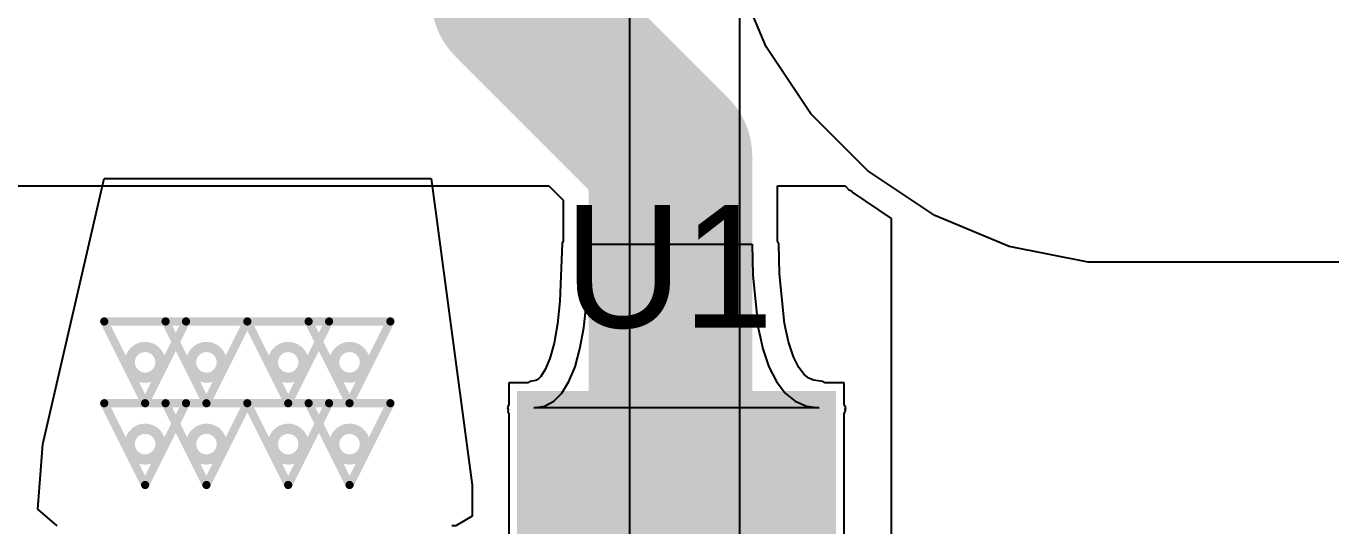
# Model space of a CAD drawing. Header units: millimetres. Extents: x 3.64 to 5.36, y 2.99 to 4.38.
# Drawn here: x 4.4259 to 4.745, y 3.735 to 3.8572 of the extents above; entities that cross this region are included whole.
import ezdxf

# ---------------------------------------------------------------- set-up
doc = ezdxf.new("R2010")
doc.units = ezdxf.units.MM
doc.header["$MEASUREMENT"] = 0
for name, color, linetype in [('BottomLayer', 5, 'Continuous'), ('DrillDrawing', 1, 'Continuous'), ('MidLayer1', 16, 'Continuous'), ('MidLayer2', 76, 'Continuous'), ('MultiLayer', 9, 'Continuous'), ('TopLayer', 1, 'Continuous'), ('TopOverlay', 2, 'Continuous'), ('TopPaste', 8, 'Continuous'), ('TopSolder', 216, 'Continuous')]:
    doc.layers.add(name, color=color, linetype=linetype)

msp = doc.modelspace()

# ---------------------------------------------------------------- linework, layer by layer
at = {"layer": 'BottomLayer', "const_width": 0.0025}
for points in [[(4.45125, 3.775, 1), (4.45875, 3.775, 1)], [(4.46625, 3.775, 1), (4.47375, 3.775, 1)], [(4.48625, 3.775, 1), (4.49375, 3.775, 1)], [(4.50125, 3.775, 1), (4.50875, 3.775, 1)], [(4.45125, 3.755, 1), (4.45875, 3.755, 1)], [(4.46625, 3.755, 1), (4.47375, 3.755, 1)], [(4.48625, 3.755, 1), (4.49375, 3.755, 1)], [(4.50125, 3.755, 1), (4.50875, 3.755, 1)]]:
    msp.add_lwpolyline(points, format="xyb", close=True, dxfattribs=at)
at = {"layer": 'DrillDrawing', "const_width": 0.002}
for points in [[(4.445, 3.785), (4.465, 3.785)], [(4.445, 3.785), (4.455, 3.765)], [(4.455, 3.765), (4.465, 3.785)], [(4.46, 3.785), (4.48, 3.785)], [(4.46, 3.785), (4.47, 3.765)], [(4.47, 3.765), (4.48, 3.785)], [(4.48, 3.785), (4.5, 3.785)], [(4.48, 3.785), (4.49, 3.765)], [(4.49, 3.765), (4.5, 3.785)], [(4.495, 3.785), (4.515, 3.785)], [(4.495, 3.785), (4.505, 3.765)], [(4.505, 3.765), (4.515, 3.785)], [(4.445, 3.765), (4.465, 3.765)], [(4.445, 3.765), (4.455, 3.745)], [(4.455, 3.745), (4.465, 3.765)], [(4.46, 3.765), (4.48, 3.765)], [(4.46, 3.765), (4.47, 3.745)], [(4.47, 3.745), (4.48, 3.765)], [(4.48, 3.765), (4.5, 3.765)], [(4.48, 3.765), (4.49, 3.745)], [(4.49, 3.745), (4.5, 3.765)], [(4.495, 3.765), (4.515, 3.765)], [(4.495, 3.765), (4.505, 3.745)], [(4.505, 3.745), (4.515, 3.765)]]:
    msp.add_lwpolyline(points, dxfattribs=at)
at = {"layer": 'DrillDrawing', "const_width": 0.001}
for points in [[(4.4445, 3.785, 1), (4.4455, 3.785, 1)], [(4.4445, 3.785, 1), (4.4455, 3.785, 1)], [(4.4595, 3.785, 1), (4.4605, 3.785, 1)], [(4.4595, 3.785, 1), (4.4605, 3.785, 1)], [(4.4645, 3.785, 1), (4.4655, 3.785, 1)], [(4.4645, 3.785, 1), (4.4655, 3.785, 1)], [(4.4795, 3.785, 1), (4.4805, 3.785, 1)], [(4.4795, 3.785, 1), (4.4805, 3.785, 1)], [(4.4795, 3.785, 1), (4.4805, 3.785, 1)], [(4.4795, 3.785, 1), (4.4805, 3.785, 1)], [(4.4945, 3.785, 1), (4.4955, 3.785, 1)], [(4.4945, 3.785, 1), (4.4955, 3.785, 1)], [(4.4995, 3.785, 1), (4.5005, 3.785, 1)], [(4.4995, 3.785, 1), (4.5005, 3.785, 1)], [(4.5145, 3.785, 1), (4.5155, 3.785, 1)], [(4.5145, 3.785, 1), (4.5155, 3.785, 1)], [(4.4445, 3.765, 1), (4.4455, 3.765, 1)], [(4.4445, 3.765, 1), (4.4455, 3.765, 1)], [(4.4545, 3.765, 1), (4.4555, 3.765, 1)], [(4.4545, 3.765, 1), (4.4555, 3.765, 1)], [(4.4595, 3.765, 1), (4.4605, 3.765, 1)], [(4.4595, 3.765, 1), (4.4605, 3.765, 1)], [(4.4645, 3.765, 1), (4.4655, 3.765, 1)], [(4.4645, 3.765, 1), (4.4655, 3.765, 1)], [(4.4695, 3.765, 1), (4.4705, 3.765, 1)], [(4.4695, 3.765, 1), (4.4705, 3.765, 1)], [(4.4795, 3.765, 1), (4.4805, 3.765, 1)], [(4.4795, 3.765, 1), (4.4805, 3.765, 1)], [(4.4795, 3.765, 1), (4.4805, 3.765, 1)], [(4.4795, 3.765, 1), (4.4805, 3.765, 1)], [(4.4895, 3.765, 1), (4.4905, 3.765, 1)], [(4.4895, 3.765, 1), (4.4905, 3.765, 1)], [(4.4945, 3.765, 1), (4.4955, 3.765, 1)], [(4.4945, 3.765, 1), (4.4955, 3.765, 1)], [(4.4995, 3.765, 1), (4.5005, 3.765, 1)], [(4.4995, 3.765, 1), (4.5005, 3.765, 1)], [(4.5045, 3.765, 1), (4.5055, 3.765, 1)], [(4.5045, 3.765, 1), (4.5055, 3.765, 1)], [(4.5145, 3.765, 1), (4.5155, 3.765, 1)], [(4.5145, 3.765, 1), (4.5155, 3.765, 1)], [(4.4545, 3.745, 1), (4.4555, 3.745, 1)], [(4.4545, 3.745, 1), (4.4555, 3.745, 1)], [(4.4695, 3.745, 1), (4.4705, 3.745, 1)], [(4.4695, 3.745, 1), (4.4705, 3.745, 1)], [(4.4895, 3.745, 1), (4.4905, 3.745, 1)], [(4.4895, 3.745, 1), (4.4905, 3.745, 1)], [(4.5045, 3.745, 1), (4.5055, 3.745, 1)], [(4.5045, 3.745, 1), (4.5055, 3.745, 1)]]:
    msp.add_lwpolyline(points, format="xyb", close=True, dxfattribs=at)
at = {"layer": 'MidLayer1', "const_width": 0.0025}
for points in [[(4.45125, 3.775, 1), (4.45875, 3.775, 1)], [(4.46625, 3.775, 1), (4.47375, 3.775, 1)], [(4.48625, 3.775, 1), (4.49375, 3.775, 1)], [(4.50125, 3.775, 1), (4.50875, 3.775, 1)], [(4.45125, 3.755, 1), (4.45875, 3.755, 1)], [(4.46625, 3.755, 1), (4.47375, 3.755, 1)], [(4.48625, 3.755, 1), (4.49375, 3.755, 1)], [(4.50125, 3.755, 1), (4.50875, 3.755, 1)]]:
    msp.add_lwpolyline(points, format="xyb", close=True, dxfattribs=at)
at = {"layer": 'MidLayer2'}
for p, q in [((4.6005, 3.2995), (4.6005, 4.3215)), ((4.5735, 3.9015), (4.5735, 3.2655))]:
    msp.add_line(p, q, dxfattribs=at)
at = {"layer": 'MidLayer2', "const_width": 0.0025}
for points in [[(4.45125, 3.775, 1), (4.45875, 3.775, 1)], [(4.46625, 3.775, 1), (4.47375, 3.775, 1)], [(4.48625, 3.775, 1), (4.49375, 3.775, 1)], [(4.50125, 3.775, 1), (4.50875, 3.775, 1)], [(4.45125, 3.755, 1), (4.45875, 3.755, 1)], [(4.46625, 3.755, 1), (4.47375, 3.755, 1)], [(4.48625, 3.755, 1), (4.49375, 3.755, 1)], [(4.50125, 3.755, 1), (4.50875, 3.755, 1)]]:
    msp.add_lwpolyline(points, format="xyb", close=True, dxfattribs=at)
at = {"layer": 'MultiLayer', "const_width": 0.0025}
for points in [[(4.45125, 3.775, 1), (4.45875, 3.775, 1)], [(4.46625, 3.775, 1), (4.47375, 3.775, 1)], [(4.48625, 3.775, 1), (4.49375, 3.775, 1)], [(4.50125, 3.775, 1), (4.50875, 3.775, 1)], [(4.45125, 3.755, 1), (4.45875, 3.755, 1)], [(4.46625, 3.755, 1), (4.47375, 3.755, 1)], [(4.48625, 3.755, 1), (4.49375, 3.755, 1)], [(4.50125, 3.755, 1), (4.50875, 3.755, 1)]]:
    msp.add_lwpolyline(points, format="xyb", close=True, dxfattribs=at)
at = {"layer": 'TopLayer'}
for p, q in [((4.60688, 3.85213), (4.59934, 3.87033)), ((4.61782, 3.83575), (4.60688, 3.85213)), ((4.63175, 3.82182), (4.61782, 3.83575)), ((4.64813, 3.81088), (4.63175, 3.82182)), ((4.36983, 3.81815), (4.55377, 3.81815)), ((4.43, 3.755), (4.445, 3.82)), ((4.445, 3.82), (4.525, 3.82)), ((4.525, 3.82), (4.535, 3.745)), ((4.55377, 3.81815), (4.55728, 3.81464)), ((4.60972, 3.80463), (4.60972, 3.81815)), ((4.60972, 3.81815), (4.62625, 3.81815)), ((4.62625, 3.81815), (4.62716, 3.81723)), ((4.62716, 3.81723), (4.62778, 3.81698)), ((4.55728, 3.81464), (4.55728, 3.8047)), ((4.62778, 3.81698), (4.62815, 3.81643)), ((4.62815, 3.81643), (4.6375, 3.81017)), ((4.66633, 3.80334), (4.64813, 3.81088)), ((4.6375, 3.81017), (4.6375, 3.66837)), ((4.55728, 3.8047), (4.55701, 3.80412)), ((4.60999, 3.80402), (4.60972, 3.80463)), ((4.55701, 3.80412), (4.55648, 3.78996)), ((4.56296, 3.78948), (4.5635, 3.80388)), ((4.5635, 3.80388), (4.6035, 3.80388)), ((4.6035, 3.80388), (4.60366, 3.79628)), ((4.61015, 3.79668), (4.60999, 3.80402)), ((4.68565, 3.7995), (4.66633, 3.80334)), ((4.97761, 3.7995), (4.68565, 3.7995)), ((4.60366, 3.79628), (4.60497, 3.78348)), ((4.6114, 3.78451), (4.61015, 3.79668)), ((4.55648, 3.78996), (4.55587, 3.78442)), ((4.5623, 3.78348), (4.56296, 3.78948)), ((4.55587, 3.78442), (4.55502, 3.77971)), ((4.56136, 3.77828), (4.5623, 3.78348)), ((4.60497, 3.78348), (4.60612, 3.77828)), ((4.61239, 3.78002), (4.6114, 3.78451)), ((4.55502, 3.77971), (4.55399, 3.77597)), ((4.61361, 3.77638), (4.61239, 3.78002)), ((4.55399, 3.77597), (4.55288, 3.77324)), ((4.56015, 3.77388), (4.56136, 3.77828)), ((4.60612, 3.77828), (4.60759, 3.77388)), ((4.61493, 3.77373), (4.61361, 3.77638)), ((4.55288, 3.77324), (4.55183, 3.77155)), ((4.55868, 3.77028), (4.56015, 3.77388)), ((4.60759, 3.77388), (4.6094, 3.77028)), ((4.61623, 3.77203), (4.61493, 3.77373)), ((4.54863, 3.77), (4.544, 3.77)), ((4.544, 3.77), (4.544, 3.76478)), ((4.54911, 3.7703), (4.54863, 3.77)), ((4.55059, 3.77053), (4.54911, 3.7703)), ((4.55104, 3.77077), (4.55059, 3.77053)), ((4.55183, 3.77155), (4.55104, 3.77077)), ((4.55694, 3.76748), (4.55868, 3.77028)), ((4.6094, 3.77028), (4.61153, 3.76748)), ((4.61738, 3.77109), (4.61623, 3.77203)), ((4.6185, 3.77061), (4.61738, 3.77109)), ((4.62071, 3.77032), (4.6185, 3.77061)), ((4.62127, 3.77), (4.62071, 3.77032)), ((4.626, 3.77), (4.62127, 3.77)), ((4.626, 3.76478), (4.626, 3.77)), ((4.55494, 3.76548), (4.55694, 3.76748)), ((4.61153, 3.76748), (4.61398, 3.76548)), ((4.544, 3.76478), (4.54363, 3.76388)), ((4.54363, 3.76388), (4.54383, 3.76339)), ((4.54383, 3.76339), (4.5437, 3.76287)), ((4.5437, 3.76287), (4.544, 3.76239)), ((4.55012, 3.76388), (4.55266, 3.76428)), ((4.61988, 3.76388), (4.55012, 3.76388)), ((4.55266, 3.76428), (4.55494, 3.76548)), ((4.61398, 3.76548), (4.61677, 3.76428)), ((4.61677, 3.76428), (4.61988, 3.76388)), ((4.62637, 3.76388), (4.626, 3.76478)), ((4.626, 3.76249), (4.62632, 3.76305)), ((4.62621, 3.76348), (4.62637, 3.76388)), ((4.62632, 3.76305), (4.62621, 3.76348)), ((4.544, 3.76239), (4.544, 3.73)), ((4.626, 3.73), (4.626, 3.76249)), ((4.42878, 3.73908), (4.43, 3.755)), ((4.535, 3.745), (4.535, 3.73741)), ((4.43348, 3.735), (4.42878, 3.73908)), ((4.535, 3.73741), (4.531, 3.735)), ((4.531, 3.735), (4.53, 3.735))]:
    msp.add_line(p, q, dxfattribs=at)
for points, const_width in [([(4.545, 3.864), (4.545, 3.975)], 0.04), ([(4.545, 3.864), (4.5835, 3.8255)], 0.04), ([(4.5835, 3.7575), (4.5835, 3.8255)], 0.04), ([(4.5675, 3.764), (4.5675, 3.736)], 0.035), ([(4.6025, 3.764), (4.6025, 3.736)], 0.035), ([(4.55, 3.757), (4.62, 3.757)], 0.014), ([(4.55, 3.743), (4.62, 3.743)], 0.014), ([(4.461, 3.725), (4.461, 3.625)], 0.04), ([(4.501, 3.725), (4.501, 3.625)], 0.04)]:
    msp.add_lwpolyline(points, dxfattribs=dict(at, const_width=const_width))
for points, const_width in [([(4.535, 3.864, 1), (4.555, 3.864, 1)], 0.02), ([(4.535, 3.864, 1), (4.555, 3.864, 1)], 0.02), ([(4.5735, 3.8255, 1), (4.5935, 3.8255, 1)], 0.02), ([(4.5735, 3.8255, 1), (4.5935, 3.8255, 1)], 0.02), ([(4.45125, 3.775, 1), (4.45875, 3.775, 1)], 0.0025), ([(4.46625, 3.775, 1), (4.47375, 3.775, 1)], 0.0025), ([(4.48625, 3.775, 1), (4.49375, 3.775, 1)], 0.0025), ([(4.50125, 3.775, 1), (4.50875, 3.775, 1)], 0.0025), ([(4.5735, 3.7575, 1), (4.5935, 3.7575, 1)], 0.02), ([(4.578, 3.75, 1), (4.592, 3.75, 1)], 0.014), ([(4.45125, 3.755, 1), (4.45875, 3.755, 1)], 0.0025), ([(4.46625, 3.755, 1), (4.47375, 3.755, 1)], 0.0025), ([(4.48625, 3.755, 1), (4.49375, 3.755, 1)], 0.0025), ([(4.50125, 3.755, 1), (4.50875, 3.755, 1)], 0.0025)]:
    msp.add_lwpolyline(points, format="xyb", close=True, dxfattribs=dict(at, const_width=const_width))
at = {"layer": 'TopPaste'}
for points, const_width in [([(4.5675, 3.764), (4.5675, 3.736)], 0.035), ([(4.6025, 3.764), (4.6025, 3.736)], 0.035), ([(4.55, 3.757), (4.62, 3.757)], 0.014), ([(4.55, 3.743), (4.62, 3.743)], 0.014), ([(4.461, 3.725), (4.461, 3.625)], 0.04), ([(4.501, 3.725), (4.501, 3.625)], 0.04)]:
    msp.add_lwpolyline(points, dxfattribs=dict(at, const_width=const_width))
at = {"layer": 'TopPaste', "const_width": 0.014}
msp.add_lwpolyline([(4.578, 3.75, 1), (4.592, 3.75, 1)], format="xyb", close=True, dxfattribs=at)
at = {"layer": 'TopSolder'}
for points, const_width in [([(4.5655, 3.768), (4.5655, 3.732)], 0.039), ([(4.6045, 3.768), (4.6045, 3.732)], 0.039), ([(4.546, 3.759), (4.624, 3.759)], 0.018), ([(4.459, 3.729), (4.459, 3.621)], 0.044), ([(4.503, 3.729), (4.503, 3.621)], 0.044), ([(4.546, 3.741), (4.624, 3.741)], 0.018), ([(4.5655, 3.718), (4.5655, 3.682)], 0.039), ([(4.6045, 3.718), (4.6045, 3.682)], 0.039), ([(4.71025, 3.724), (4.71025, 3.676)], 0.0295), ([(4.73975, 3.724), (4.73975, 3.676)], 0.0295)]:
    msp.add_lwpolyline(points, dxfattribs=dict(at, const_width=const_width))
at = {"layer": 'TopSolder', "const_width": 0.018}
msp.add_lwpolyline([(4.576, 3.75, 1), (4.594, 3.75, 1)], format="xyb", close=True, dxfattribs=at)

# ---------------------------------------------------------------- texts
at = {"layer": 'TopOverlay'}
msp.add_text('U1', height=0.03, dxfattribs=at).set_placement((4.5575, 3.7835))

doc.saveas('drawing.dxf')
